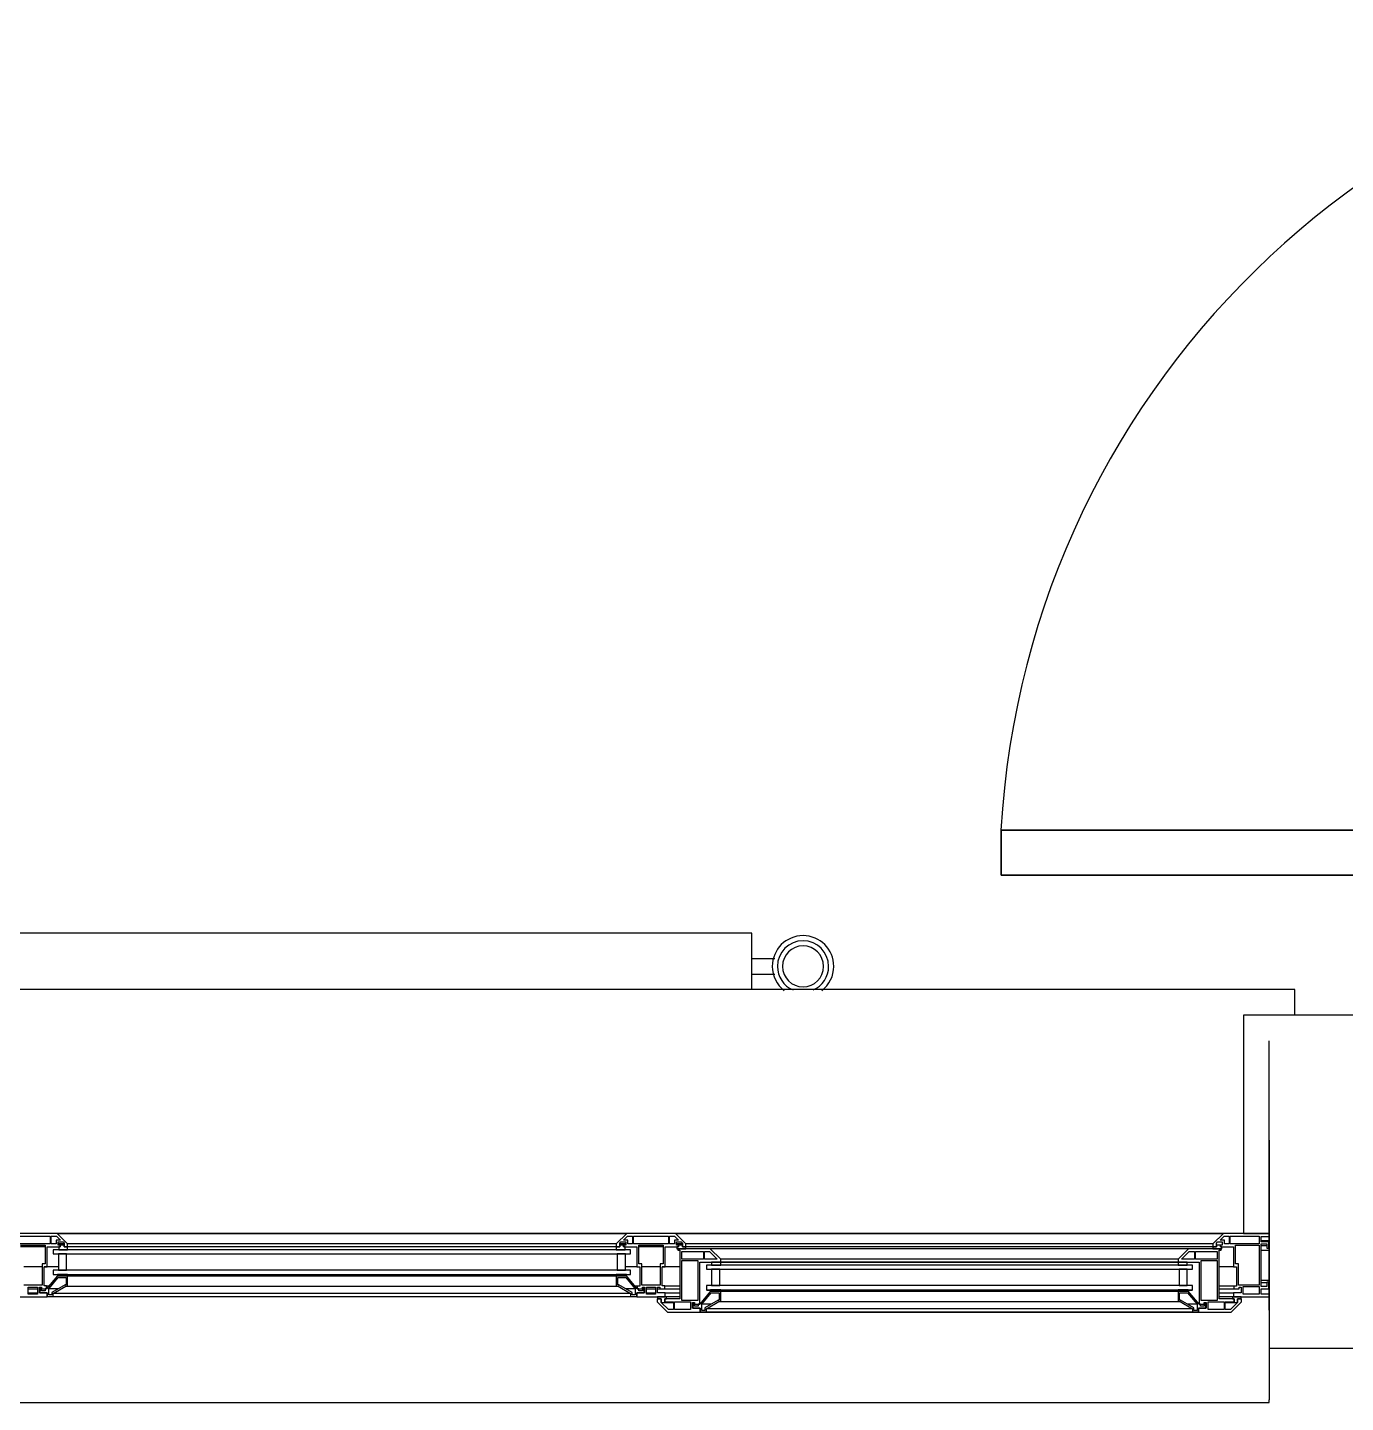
# Model space of a CAD drawing. Extents: x 16 to 12095, y 7 to 11460.
# Drawn here: x 1532 to 2818, y 7 to 1348 of the extents above; entities that cross this region are included whole.
import ezdxf

# ---------------------------------------------------------------- set-up
doc = ezdxf.new("R2010")
doc.units = 0
doc.linetypes.add('ELEVATION_SWINGS', pattern=[150, 100, -50])
for name, color, linetype in [('A-DOOR', 31, 'CONTINUOUS'), ('A-GLAZ', 151, 'CONTINUOUS'), ('A-GLAZ-1', 151, 'ELEVATION_SWINGS'), ('A-WALL-1', 7, 'CONTINUOUS'), ('A-WALL-FNSH-1', 7, 'CONTINUOUS'), ('P-SANR-FIXT', 6, 'CONTINUOUS')]:
    doc.layers.add(name, color=color, linetype=linetype)

msp = doc.modelspace()

# ---------------------------------------------------------------- linework, layer by layer
at = {"layer": 'A-DOOR'}
for p, q in [((3320, 565.4), (2482, 565.4)), ((2482, 565.4), (2482, 521.4)), ((2482, 565.4), (3243.8, 565.4)), ((2482, 521.4), (2482, 565.4)), ((2482, 521.4), (3320, 521.4)), ((3207.2, 521.4), (2482, 521.4))]:
    msp.add_line(p, q, dxfattribs=at)
msp.add_arc((3311, 517.8), 830.7, 89.3777, 176.7146, dxfattribs=at)
at = {"layer": 'A-GLAZ'}
for p, q in [((2768.5, 409.9), (908.5, 409.9)), ((2768.5, 384.9), (2768.5, 409.9)), ((2718.5, 384.9), (2718.5, 171.9)), ((2743.5, 384.9), (2718.5, 384.9)), ((2743.5, 171.9), (2743.5, 359.9)), ((2743.5, 262.9), (2743.5, 162.9)), ((2743.5, 171.9), (933.5, 171.9)), ((1560.7, 171.9), (1513, 171.9)), ((1519.9, 169.2), (1553.8, 169.2)), ((1553.8, 161.7), (1519.9, 161.7)), ((1553.8, 161.6), (1519.9, 161.6)), ((1553.8, 169.2), (1553.8, 161.6)), ((1554.8, 161.6), (1554.8, 169.2)), ((1554.8, 169.2), (1559.9, 169.2)), ((1559.6, 161.7), (1554.8, 161.7)), ((1559.6, 161.6), (1554.8, 161.6)), ((1563.7, 165.4), (1559.6, 165.4)), ((1559.6, 165.4), (1559.6, 161.6)), ((1559.9, 169.2), (1563.7, 165.4)), ((1570.8, 161.7), (1560.7, 171.9)), ((1560.7, 171.9), (2116.4, 171.9)), ((1561.6, 160.4), (1561.6, 163.5)), ((1561.6, 163.5), (1566.4, 163.5)), ((1567.3, 161.7), (1561.6, 161.7)), ((1566.4, 163.5), (1567.3, 162.5)), ((1567.3, 162.5), (1567.3, 158.9)), ((1570.8, 158.9), (1570.8, 161.7)), ((2106.2, 161.7), (1570.8, 161.7)), ((2116.4, 171.9), (2106.2, 161.7)), ((2106.2, 161.7), (2106.2, 158.9)), ((2109.7, 162.5), (2110.6, 163.5)), ((2109.7, 158.9), (2109.7, 162.5)), ((2115.4, 161.7), (2109.7, 161.7)), ((2110.6, 163.5), (2115.4, 163.5)), ((2113.3, 165.4), (2117.2, 169.2)), ((2117.4, 165.4), (2113.3, 165.4)), ((2115.4, 163.5), (2115.4, 160.4)), ((2164, 171.9), (2116.4, 171.9)), ((2117.2, 169.2), (2122.2, 169.2)), ((2117.4, 161.6), (2117.4, 165.4)), ((2122.2, 161.7), (2117.4, 161.7)), ((2122.2, 161.6), (2117.4, 161.6)), ((2122.2, 169.2), (2122.2, 161.6)), ((2123.2, 161.6), (2123.2, 169.2)), ((2123.2, 169.2), (2157.1, 169.2)), ((2157.1, 161.7), (2123.2, 161.7)), ((2157.1, 161.6), (2123.2, 161.6)), ((2157.1, 169.2), (2157.1, 161.6)), ((2158.1, 161.6), (2158.1, 169.2)), ((2158.1, 169.2), (2163.2, 169.2)), ((2162.9, 161.7), (2158.1, 161.7)), ((2162.9, 161.6), (2158.1, 161.6)), ((2167, 165.4), (2162.9, 165.4)), ((2162.9, 165.4), (2162.9, 161.6)), ((2163.2, 169.2), (2167, 165.4)), ((2174.1, 161.7), (2164, 171.9)), ((2164, 171.9), (2698.7, 171.9)), ((2164.9, 160.4), (2164.9, 163.5)), ((2164.9, 163.5), (2169.7, 163.5)), ((2170.7, 161.7), (2164.9, 161.7)), ((2169.7, 163.5), (2170.7, 162.5)), ((2170.7, 162.5), (2170.7, 158.9)), ((2174.1, 158.9), (2174.1, 161.7)), ((2688.5, 161.7), (2174.1, 161.7)), ((2698.7, 171.9), (2688.5, 161.7)), ((2688.5, 161.7), (2688.5, 158.9)), ((2692, 162.5), (2692.9, 163.5)), ((2692, 158.9), (2692, 162.5)), ((2692.9, 163.5), (2697.7, 163.5)), ((2695.6, 165.4), (2699.4, 169.2)), ((2699.7, 165.4), (2695.6, 165.4)), ((2697.7, 163.5), (2697.7, 160.4)), ((2718.5, 171.9), (2698.7, 171.9)), ((2699.4, 169.2), (2704.5, 169.2)), ((2699.7, 161.6), (2699.7, 165.4)), ((2704.5, 161.6), (2699.7, 161.6)), ((2704.5, 169.2), (2704.5, 161.6)), ((2705.5, 161.6), (2705.5, 169.2)), ((2705.5, 169.2), (2733.6, 169.2)), ((2733.6, 161.6), (2705.5, 161.6)), ((2718.5, 171.9), (2743.5, 171.9)), ((2733.6, 169.2), (2733.6, 161.6)), ((2735.7, 163.8), (2735.7, 169)), ((2735.7, 169), (2743.5, 169)), ((2735.7, 164.9), (2743.5, 164.9)), ((2743.2, 163.8), (2735.7, 163.8)), ((2735.7, 120), (2735.7, 161.6)), ((2735.7, 161.6), (2741.1, 161.6)), ((2741.1, 161.6), (2741.1, 157.4)), ((2743.2, 157.4), (2743.2, 163.8)), ((2743.5, 96.9), (2743.5, 171.9)), ((1524.9, 160.4), (1548.8, 160.4)), ((1548.8, 158.9), (1524.9, 158.9)), ((1548.8, 160.4), (1548.8, 142.3)), ((1550.8, 139.4), (1550.8, 158.9)), ((1550.8, 158.9), (1563.6, 158.9)), ((2120.2, 155.9), (1556.8, 155.9)), ((1556.8, 155.9), (1556.8, 151.9)), ((1556.8, 151.9), (2120.2, 151.9)), ((1563.6, 160.4), (1561.6, 160.4)), ((1561.8, 151.9), (1561.8, 135.9)), ((1569.8, 151.9), (1561.8, 151.9)), ((1563.6, 158.9), (1562.1, 158.9)), ((1562.1, 158.9), (1562.1, 155.9)), ((1562.1, 155.9), (1570.8, 155.9)), ((1567.4, 160.4), (1563.6, 160.4)), ((1563.6, 160.4), (1563.6, 158.9)), ((1563.6, 158.9), (1563.6, 160.4)), ((1567.3, 158.9), (1570.8, 158.9)), ((1567.4, 158.9), (1567.4, 160.4)), ((1570.8, 158.9), (1567.4, 158.9)), ((1569.8, 135.9), (1569.8, 151.9)), ((1570.8, 155.9), (1570.8, 158.9)), ((2106.2, 158.9), (1570.8, 158.9)), ((2106.2, 158.9), (1570.8, 158.9)), ((2106.2, 158.9), (2106.2, 155.9)), ((2109.7, 158.9), (2106.2, 158.9)), ((2106.2, 158.9), (2109.7, 158.9)), ((2106.2, 155.9), (2114.9, 155.9)), ((2115.2, 151.9), (2107.2, 151.9)), ((2107.2, 151.9), (2107.2, 135.9)), ((2113.4, 160.4), (2109.7, 160.4)), ((2109.7, 160.4), (2109.7, 158.9)), ((2113.4, 158.9), (2113.4, 160.4)), ((2114.9, 158.9), (2113.4, 158.9)), ((2115.4, 160.4), (2113.5, 160.4)), ((2113.5, 160.4), (2113.5, 158.9)), ((2113.5, 158.9), (2126.2, 158.9)), ((2114.9, 155.9), (2114.9, 158.9)), ((2115.2, 135.9), (2115.2, 151.9)), ((2120.2, 151.9), (2120.2, 155.9)), ((2126.2, 158.9), (2126.2, 139.3)), ((2128.2, 142.3), (2128.2, 160.4)), ((2128.2, 160.4), (2152.1, 160.4)), ((2152.1, 158.9), (2128.2, 158.9)), ((2152.1, 160.4), (2152.1, 142.3)), ((2154.1, 139.4), (2154.1, 158.9)), ((2154.1, 158.9), (2166.9, 158.9)), ((2166.9, 160.4), (2164.9, 160.4)), ((2166.9, 158.9), (2165.4, 158.9)), ((2165.4, 158.9), (2165.4, 156.9)), ((2165.4, 156.9), (2174.2, 156.9)), ((2166.2, 156.9), (2166.2, 155.4)), ((2198, 156.9), (2166.2, 156.9)), ((2166.2, 155.4), (2168.2, 155.4)), ((2166.9, 158.9), (2166.9, 160.4)), ((2170.7, 160.4), (2166.9, 160.4)), ((2166.9, 160.4), (2166.9, 158.9)), ((2168.2, 155.4), (2168.2, 107.9)), ((2170.2, 146.6), (2170.2, 154.2)), ((2170.2, 154.2), (2191.2, 154.2)), ((2170.7, 158.9), (2170.7, 160.4)), ((2170.7, 158.9), (2174.1, 158.9)), ((2174.2, 158.9), (2170.7, 158.9)), ((2688.5, 158.9), (2174.1, 158.9)), ((2174.2, 156.9), (2174.2, 158.9)), ((2688.5, 158.9), (2174.2, 158.9)), ((2191.2, 154.2), (2191.2, 146.6)), ((2192.2, 146.6), (2192.2, 154.2)), ((2192.2, 154.2), (2197.2, 154.2)), ((2197.2, 154.2), (2204.8, 146.6)), ((2208.2, 146.7), (2198, 156.9)), ((2664.7, 156.9), (2198, 156.9)), ((2664.7, 156.9), (2654.5, 146.7)), ((2657.8, 146.6), (2665.4, 154.2)), ((2696.5, 156.9), (2664.7, 156.9)), ((2665.4, 154.2), (2670.5, 154.2)), ((2670.5, 154.2), (2670.5, 146.6)), ((2671.5, 146.6), (2671.5, 154.2)), ((2671.5, 154.2), (2692.5, 154.2)), ((2688.5, 158.9), (2692, 158.9)), ((2688.5, 158.9), (2688.5, 156.9)), ((2692, 158.9), (2688.5, 158.9)), ((2688.5, 156.9), (2697.3, 156.9)), ((2695.8, 160.4), (2692, 160.4)), ((2692, 160.4), (2692, 158.9)), ((2692.5, 154.2), (2692.5, 146.6)), ((2694.5, 107.9), (2694.5, 155.4)), ((2694.5, 155.4), (2696.5, 155.4)), ((2697.7, 160.4), (2695.8, 160.4)), ((2695.8, 160.4), (2695.8, 158.9)), ((2695.8, 158.9), (2695.8, 160.4)), ((2695.8, 158.9), (2708.5, 158.9)), ((2697.3, 158.9), (2695.8, 158.9)), ((2696.5, 155.4), (2696.5, 156.9)), ((2697.3, 156.9), (2697.3, 158.9)), ((2708.5, 158.9), (2708.5, 139.3)), ((2710.5, 142.3), (2710.5, 160.4)), ((2710.5, 160.4), (2733.6, 160.4)), ((2733.6, 160.4), (2733.6, 121.4)), ((2735.7, 160.1), (2741.1, 160.1)), ((2735.7, 155.4), (2743.5, 155.4)), ((2741.1, 157.4), (2743.2, 157.4)), ((1545.8, 139.3), (1527.9, 139.3)), ((1548.8, 142.3), (1545.8, 142.3)), ((1545.8, 142.3), (1545.8, 121.4)), ((1547.8, 120.6), (1547.8, 139.4)), ((1547.8, 139.4), (1550.8, 139.4)), ((1561.8, 139.3), (1547.8, 139.3)), ((2120.2, 135.9), (1556.8, 135.9)), ((1556.8, 135.9), (1556.8, 131.9)), ((1561.8, 135.9), (1569.8, 135.9)), ((2107.2, 135.9), (2115.2, 135.9)), ((2126.2, 139.3), (2115.2, 139.3)), ((2120.2, 131.9), (2120.2, 135.9)), ((2126.2, 139.3), (2129.2, 139.3)), ((2131.2, 142.3), (2128.2, 142.3)), ((2129.2, 139.3), (2129.2, 120.4)), ((2131.2, 121.4), (2131.2, 142.3)), ((2149.1, 139.3), (2131.2, 139.3)), ((2152.1, 142.3), (2149.1, 142.3)), ((2149.1, 142.3), (2149.1, 121.4)), ((2151.1, 120.6), (2151.1, 139.4)), ((2151.1, 139.4), (2154.1, 139.4)), ((2168.2, 139.3), (2151.1, 139.3)), ((2191.2, 146.6), (2170.2, 146.6)), ((2170.2, 106.4), (2170.2, 145.4)), ((2170.2, 145.4), (2185.7, 145.4)), ((2185.7, 145.4), (2185.7, 106.4)), ((2187.7, 102.9), (2187.7, 143.9)), ((2187.7, 143.9), (2208.2, 143.9)), ((2204.8, 146.6), (2192.2, 146.6)), ((2668.5, 140.9), (2194.2, 140.9)), ((2194.2, 140.9), (2194.2, 136.9)), ((2194.2, 136.9), (2668.5, 136.9)), ((2199.2, 143.9), (2199.2, 140.9)), ((2208.2, 143.9), (2199.2, 143.9)), ((2199.2, 140.9), (2208.2, 140.9)), ((2199.2, 136.9), (2199.2, 120.9)), ((2207.2, 136.9), (2199.2, 136.9)), ((2207.2, 120.9), (2207.2, 136.9)), ((2208.2, 143.9), (2208.2, 146.7)), ((2654.5, 146.7), (2208.2, 146.7)), ((2208.2, 140.9), (2208.2, 143.9)), ((2654.5, 143.9), (2208.2, 143.9)), ((2208.2, 143.9), (2654.5, 143.9)), ((2654.5, 146.7), (2654.5, 143.9)), ((2663.5, 143.9), (2654.5, 143.9)), ((2654.5, 143.9), (2654.5, 140.9)), ((2654.5, 143.9), (2675, 143.9)), ((2654.5, 140.9), (2663.5, 140.9)), ((2663.5, 136.9), (2655.5, 136.9)), ((2655.5, 136.9), (2655.5, 120.9)), ((2670.5, 146.6), (2657.8, 146.6)), ((2663.5, 140.9), (2663.5, 143.9)), ((2663.5, 120.9), (2663.5, 136.9)), ((2668.5, 136.9), (2668.5, 140.9)), ((2692.5, 146.6), (2671.5, 146.6)), ((2675, 143.9), (2675, 102.9)), ((2677, 106.4), (2677, 145.4)), ((2677, 145.4), (2692.5, 145.4)), ((2692.5, 145.4), (2692.5, 106.4)), ((2708.5, 139.3), (2694.5, 139.3)), ((2708.5, 139.3), (2711.5, 139.3)), ((2713.5, 142.3), (2710.5, 142.3)), ((2711.5, 139.3), (2711.5, 120.4)), ((2713.5, 121.4), (2713.5, 142.3)), ((1545.8, 121.4), (1527.9, 121.4)), ((1560.9, 130.4), (1550.3, 117.7)), ((1552.3, 117.7), (1561.6, 128.9)), ((1568.5, 121.8), (1555.3, 114.2)), ((1556.8, 131.9), (2120.2, 131.9)), ((1570.8, 131.9), (1560.9, 131.9)), ((1560.9, 131.9), (1560.9, 130.4)), ((1560.9, 130.4), (1570.8, 130.4)), ((1570.8, 130.4), (1560.9, 130.4)), ((1561.6, 128.9), (1569.3, 128.9)), ((1569.3, 121.8), (1568.5, 121.8)), ((1568.5, 121.8), (1569.3, 121.8)), ((1569.3, 128.9), (1569.3, 121.8)), ((1570.8, 130.4), (1570.8, 131.9)), ((1570.8, 130.4), (2106.2, 130.4)), ((1570.8, 120.3), (1570.8, 130.4)), ((2106.2, 130.4), (1570.8, 130.4)), ((2106.2, 131.9), (2106.2, 130.4)), ((2116.1, 131.9), (2106.2, 131.9)), ((2106.2, 130.4), (2116.1, 130.4)), ((2116.1, 130.4), (2106.2, 130.4)), ((2106.2, 130.4), (2106.2, 120.3)), ((2107.7, 121.8), (2107.7, 128.9)), ((2107.7, 128.9), (2115.4, 128.9)), ((2108.6, 121.8), (2107.7, 121.8)), ((2107.7, 121.8), (2108.6, 121.8)), ((2121.7, 114.2), (2108.6, 121.8)), ((2115.4, 128.9), (2124.7, 117.7)), ((2116.1, 130.4), (2116.1, 131.9)), ((2126.7, 117.7), (2116.1, 130.4)), ((2149.1, 121.4), (2131.2, 121.4)), ((2668.5, 120.9), (2194.2, 120.9)), ((2194.2, 120.9), (2194.2, 116.9)), ((2199.2, 120.9), (2207.2, 120.9)), ((2655.5, 120.9), (2663.5, 120.9)), ((2668.5, 116.9), (2668.5, 120.9)), ((2733.6, 121.4), (2713.5, 121.4)), ((2735.7, 126.1), (2743.5, 126.1)), ((2735.7, 124.1), (2741.1, 124.1)), ((2743.2, 124.4), (2741.1, 124.4)), ((2741.1, 124.4), (2741.1, 120)), ((2743.2, 117.8), (2743.2, 124.4)), ((1522.9, 109.9), (1550.8, 109.9)), ((1532.4, 112.6), (1532.4, 119.4)), ((1532.4, 119.4), (1541.3, 119.4)), ((1532.4, 117.9), (1541.3, 117.9)), ((1532.4, 113.9), (1541.3, 113.9)), ((1541.3, 112.6), (1532.4, 112.6)), ((1541.3, 119.4), (1541.3, 112.6)), ((1543.3, 113.9), (1543.3, 119.4)), ((1543.3, 119.4), (1545.3, 119.4)), ((1550.8, 113.9), (1543.3, 113.9)), ((1545.3, 118.4), (1543.7, 118.4)), ((1543.7, 118.4), (1543.7, 113.9)), ((1543.7, 113.9), (1550.8, 113.9)), ((1545.3, 119.4), (1545.3, 117.9)), ((1545.3, 115.9), (1545.3, 118.4)), ((1545.3, 117.9), (1550.3, 117.9)), ((1548.8, 115.9), (1545.3, 115.9)), ((1550.3, 120.6), (1547.8, 120.6)), ((1550.3, 117.7), (1548.8, 117.7)), ((1548.8, 117.7), (1548.8, 115.9)), ((1550.3, 117.9), (1550.3, 120.6)), ((1552.6, 120.4), (1550.3, 120.4)), ((1550.8, 113.9), (1550.8, 110.3)), ((1550.8, 109.9), (1550.8, 113.9)), ((1550.8, 110.3), (1556.8, 110.3)), ((2126.2, 109.9), (1550.8, 109.9)), ((1552.3, 111.8), (1552.3, 117.7)), ((1561.5, 117.7), (1552.3, 117.7)), ((1555.3, 111.8), (1552.3, 111.8)), ((1555.3, 114.2), (1555.3, 111.8)), ((1556.8, 113.3), (1568.9, 120.3)), ((1556.8, 110.3), (1556.8, 113.3)), ((2120.2, 113.3), (1556.8, 113.3)), ((1556.8, 110.3), (2120.2, 110.3)), ((1568.9, 120.3), (1570.8, 120.3)), ((1570.8, 120.3), (2106.2, 120.3)), ((2106.2, 120.3), (2108.1, 120.3)), ((2108.1, 120.3), (2120.2, 113.3)), ((2124.7, 117.7), (2115.5, 117.7)), ((2120.2, 113.3), (2120.2, 110.3)), ((2120.2, 110.3), (2126.2, 110.3)), ((2121.7, 111.8), (2121.7, 114.2)), ((2124.7, 111.8), (2121.7, 111.8)), ((2126.7, 120.4), (2124.4, 120.4)), ((2124.7, 117.7), (2124.7, 111.8)), ((2126.2, 110.3), (2126.2, 113.9)), ((2126.2, 113.9), (2133.3, 113.9)), ((2133.7, 113.9), (2126.2, 113.9)), ((2126.2, 113.9), (2126.2, 109.9)), ((2126.2, 109.9), (2154.1, 109.9)), ((2129.2, 120.4), (2126.7, 120.4)), ((2126.7, 120.4), (2126.7, 117.9)), ((2126.7, 117.9), (2131.7, 117.9)), ((2128.2, 117.7), (2126.7, 117.7)), ((2128.2, 115.9), (2128.2, 117.7)), ((2131.7, 115.9), (2128.2, 115.9)), ((2131.7, 117.9), (2131.7, 119.4)), ((2131.7, 119.4), (2133.7, 119.4)), ((2133.3, 118.4), (2131.7, 118.4)), ((2131.7, 118.4), (2131.7, 115.9)), ((2133.3, 113.9), (2133.3, 118.4)), ((2133.7, 119.4), (2133.7, 113.9)), ((2135.7, 112.6), (2135.7, 119.4)), ((2135.7, 119.4), (2144.6, 119.4)), ((2135.7, 117.9), (2144.6, 117.9)), ((2135.7, 113.9), (2144.6, 113.9)), ((2144.6, 112.6), (2135.7, 112.6)), ((2144.6, 119.4), (2144.6, 112.6)), ((2150.1, 107.9), (2146.2, 107.9)), ((2146.2, 107.9), (2146.2, 105)), ((2146.6, 113.9), (2146.6, 119.4)), ((2146.6, 119.4), (2148.6, 119.4)), ((2146.6, 117.9), (2148.6, 117.9)), ((2154.1, 113.9), (2146.6, 113.9)), ((2155.2, 109.9), (2146.6, 109.9)), ((2146.6, 109.9), (2146.6, 107.9)), ((2146.6, 107.9), (2150.1, 107.9)), ((2148.6, 119.4), (2148.6, 117.9)), ((2148.6, 117.9), (2153.6, 117.9)), ((2150.1, 107.9), (2150.1, 104.6)), ((2150.1, 104.6), (2150.1, 107.9)), ((2153.6, 120.6), (2151.1, 120.6)), ((2153.5, 104.6), (2153.5, 107.9)), ((2153.5, 107.9), (2155.2, 107.9)), ((2168.2, 107.9), (2153.5, 107.9)), ((2153.5, 107.9), (2153.5, 105.2)), ((2153.6, 117.9), (2153.6, 120.6)), ((2168.2, 120.4), (2153.6, 120.4)), ((2153.6, 117.9), (2168.2, 117.9)), ((2154.1, 109.9), (2154.1, 113.9)), ((2154.1, 113.9), (2168.2, 113.9)), ((2155.2, 107.9), (2155.2, 109.9)), ((2168.3, 109.9), (2155.2, 109.9)), ((2198.3, 115.4), (2187.7, 102.7)), ((2189.7, 102.7), (2199, 113.9)), ((2194.2, 116.9), (2668.5, 116.9)), ((2208.2, 116.9), (2198.3, 116.9)), ((2198.3, 116.9), (2198.3, 115.4)), ((2198.3, 115.4), (2208.2, 115.4)), ((2208.2, 115.4), (2198.3, 115.4)), ((2199, 113.9), (2206.7, 113.9)), ((2206.7, 113.9), (2206.7, 106.8)), ((2208.2, 115.4), (2208.2, 116.9)), ((2208.2, 115.4), (2654.5, 115.4)), ((2208.2, 105.3), (2208.2, 115.4)), ((2654.5, 115.4), (2208.2, 115.4)), ((2654.5, 116.9), (2654.5, 115.4)), ((2664.4, 116.9), (2654.5, 116.9)), ((2654.5, 115.4), (2664.4, 115.4)), ((2664.4, 115.4), (2654.5, 115.4)), ((2654.5, 115.4), (2654.5, 105.3)), ((2656, 106.8), (2656, 113.9)), ((2656, 113.9), (2663.7, 113.9)), ((2663.7, 113.9), (2673, 102.7)), ((2664.4, 115.4), (2664.4, 116.9)), ((2675, 102.7), (2664.4, 115.4)), ((2707.5, 109.9), (2694.4, 109.9)), ((2709, 120.4), (2694.5, 120.4)), ((2694.5, 117.9), (2709, 117.9)), ((2694.5, 113.9), (2708.5, 113.9)), ((2709.2, 107.9), (2694.5, 107.9)), ((2707.5, 109.9), (2707.5, 107.9)), ((2716.1, 109.9), (2707.5, 109.9)), ((2707.5, 107.9), (2709.2, 107.9)), ((2716, 113.9), (2708.5, 113.9)), ((2708.5, 113.9), (2708.5, 109.9)), ((2708.5, 109.9), (2743.5, 109.9)), ((2711.5, 120.4), (2709, 120.4)), ((2709, 120.4), (2709, 117.9)), ((2709, 117.9), (2714, 117.9)), ((2709.2, 107.9), (2709.2, 104.6)), ((2709.2, 105.2), (2709.2, 107.9)), ((2712.6, 104.6), (2712.6, 107.9)), ((2712.6, 107.9), (2716.1, 107.9)), ((2716.5, 107.9), (2712.6, 107.9)), ((2712.6, 107.9), (2712.6, 104.6)), ((2714, 117.9), (2714, 119.4)), ((2714, 119.4), (2716, 119.4)), ((2716, 119.4), (2716, 113.9)), ((2716.1, 107.9), (2716.1, 109.9)), ((2716.5, 105), (2716.5, 107.9)), ((2718, 112.6), (2718, 120.2)), ((2718, 120.2), (2733.6, 120.2)), ((2733.6, 112.6), (2718, 112.6)), ((2733.6, 120.2), (2733.6, 112.6)), ((2741.1, 120), (2735.7, 120)), ((2735.7, 112.6), (2735.7, 117.8)), ((2735.7, 117.8), (2743.2, 117.8)), ((2743.5, 112.6), (2735.7, 112.6)), ((2743.5, 109.9), (2743.5, 112.6)), ((2146.2, 105), (2156.3, 94.9)), ((2150.1, 104.6), (2153.5, 104.6)), ((2157.1, 97.6), (2150.1, 104.6)), ((2153.5, 105.2), (2162.2, 105.2)), ((2153.5, 104.6), (2162.3, 104.6)), ((2156.3, 94.9), (2188.2, 94.9)), ((2162.2, 97.6), (2157.1, 97.6)), ((2162.2, 105.2), (2162.2, 97.6)), ((2163.2, 97.6), (2163.2, 105.2)), ((2163.2, 105.2), (2178.7, 105.2)), ((2178.7, 97.6), (2163.2, 97.6)), ((2185.7, 106.4), (2170.2, 106.4)), ((2178.7, 105.2), (2178.7, 97.6)), ((2180.7, 98.9), (2180.7, 104.4)), ((2180.7, 104.4), (2182.7, 104.4)), ((2188.2, 98.9), (2180.7, 98.9)), ((2182.7, 103.4), (2181.1, 103.4)), ((2181.1, 103.4), (2181.1, 98.9)), ((2181.1, 98.9), (2188.2, 98.9)), ((2182.7, 104.4), (2182.7, 102.9)), ((2182.7, 100.9), (2182.7, 103.4)), ((2182.7, 102.9), (2187.7, 102.9)), ((2186.2, 100.9), (2182.7, 100.9)), ((2187.7, 102.7), (2186.2, 102.7)), ((2186.2, 102.7), (2186.2, 100.9)), ((2188.2, 94.9), (2188.2, 98.9)), ((2188.2, 98.9), (2188.2, 95.3)), ((2188.2, 95.3), (2194.2, 95.3)), ((2188.2, 94.9), (2674.5, 94.9)), ((2189.7, 96.8), (2189.7, 102.7)), ((2198.9, 102.7), (2189.7, 102.7)), ((2192.7, 96.8), (2189.7, 96.8)), ((2205.8, 106.8), (2192.7, 99.2)), ((2192.7, 99.2), (2192.7, 96.8)), ((2194.2, 98.3), (2206.2, 105.3)), ((2194.2, 95.3), (2194.2, 98.3)), ((2668.5, 98.3), (2194.2, 98.3)), ((2194.2, 95.3), (2668.5, 95.3)), ((2206.7, 106.8), (2205.8, 106.8)), ((2205.8, 106.8), (2206.7, 106.8)), ((2206.2, 105.3), (2208.2, 105.3)), ((2208.2, 105.3), (2654.5, 105.3)), ((2654.5, 105.3), (2656.5, 105.3)), ((2656.9, 106.8), (2656, 106.8)), ((2656, 106.8), (2656.9, 106.8)), ((2656.5, 105.3), (2668.5, 98.3)), ((2670, 99.2), (2656.9, 106.8)), ((2673, 102.7), (2663.8, 102.7)), ((2668.5, 98.3), (2668.5, 95.3)), ((2668.5, 95.3), (2674.5, 95.3)), ((2670, 96.8), (2670, 99.2)), ((2673, 96.8), (2670, 96.8)), ((2673, 102.7), (2673, 96.8)), ((2682, 98.9), (2674.5, 98.9)), ((2674.5, 98.9), (2674.5, 94.9)), ((2674.5, 95.3), (2674.5, 98.9)), ((2674.5, 98.9), (2681.6, 98.9)), ((2674.5, 94.9), (2706.4, 94.9)), ((2675, 102.9), (2680, 102.9)), ((2676.5, 102.7), (2675, 102.7)), ((2676.5, 100.9), (2676.5, 102.7)), ((2680, 100.9), (2676.5, 100.9)), ((2692.5, 106.4), (2677, 106.4)), ((2680, 102.9), (2680, 104.4)), ((2680, 104.4), (2682, 104.4)), ((2681.6, 103.4), (2680, 103.4)), ((2680, 103.4), (2680, 100.9)), ((2681.6, 98.9), (2681.6, 103.4)), ((2682, 104.4), (2682, 98.9)), ((2684, 97.6), (2684, 105.2)), ((2684, 105.2), (2699.5, 105.2)), ((2699.5, 97.6), (2684, 97.6)), ((2699.5, 105.2), (2699.5, 97.6)), ((2700.4, 104.6), (2709.2, 104.6)), ((2700.5, 97.6), (2700.5, 105.2)), ((2700.5, 105.2), (2709.2, 105.2)), ((2705.6, 97.6), (2700.5, 97.6)), ((2712.6, 104.6), (2705.6, 97.6)), ((2706.4, 94.9), (2716.5, 105)), ((2709.2, 104.6), (2712.6, 104.6)), ((2743.5, 59.9), (2743.5, 9.6)), ((933.5, 6.9), (2743.5, 6.9)), ((2743.5, 6.9), (2743.5, 9.6))]:
    msp.add_line(p, q, dxfattribs=at)
at = {"layer": 'A-GLAZ-1'}
for p, q in [((2194.2, 116.4), (2668.5, 116.4)), ((2198.3, 116.4), (2194.2, 116.4)), ((2572.1, 116.4), (2208.2, 116.4))]:
    msp.add_line(p, q, dxfattribs=at)
at = {"layer": 'A-WALL-1'}
msp.add_line((2743.5, 162.9), (2743.5, 159.9), dxfattribs=at)
at = {"layer": 'A-WALL-FNSH-1'}
for p, q in [((3245.5, 384.9), (2743.5, 384.9)), ((2743.5, 159.9), (2743.5, 59.9)), ((2743.5, 59.9), (3245.5, 59.9))]:
    msp.add_line(p, q, dxfattribs=at)
at = {"layer": 'P-SANR-FIXT'}
for p, q in [((2238.5, 464.9), (1438.5, 464.9)), ((2238.5, 409.9), (2238.5, 464.9)), ((2260.9, 439.9), (2238.5, 439.9)), ((2238.5, 424.9), (2260.9, 424.9))]:
    msp.add_line(p, q, dxfattribs=at)
for radius, start, end in [(30, 0, 180), (25, 0, 180), (20, 0, 180), (30, 180, 232.0754), (25, 180, 246.9403), (20, 180, 0), (25, 293.0597, 0), (30, 307.9246, 0)]:
    msp.add_arc((2288.5, 432.4), radius, start, end, dxfattribs=at)

doc.saveas('drawing.dxf')
